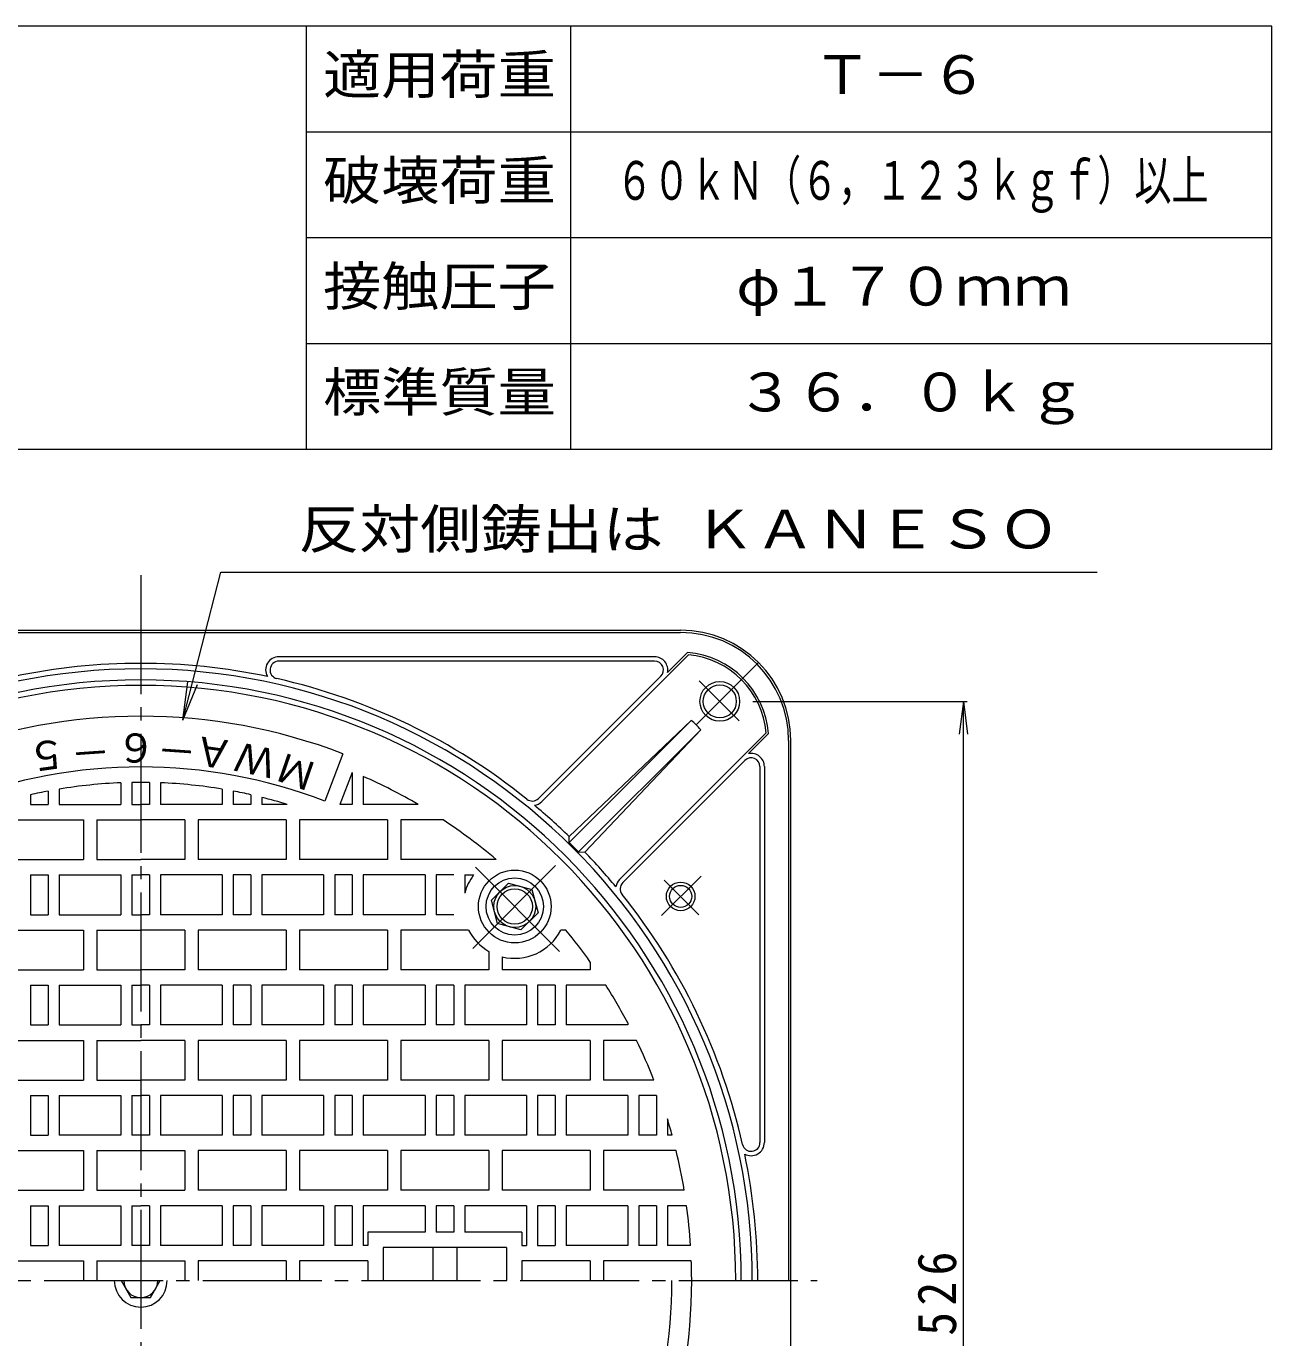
# Model space of a CAD drawing. Units: millimetres, scale not verified. Extents: x -589 to 461, y -801 to 845.
# Drawn here: x -104 to 461, y 250 to 845 of the extents above; entities that cross this region are included whole.
import ezdxf
from ezdxf.enums import TextEntityAlignment as Align

# ---------------------------------------------------------------- set-up
doc = ezdxf.new("R2010")
doc.units = ezdxf.units.MM
doc.header["$LTSCALE"] = 6
doc.linetypes.add('CHAIN2', pattern=[12, 9, -1, 1, -1])
for name, color, linetype, lineweight in [('B-0', 3, 'Continuous', 9), ('B-1', 2, 'Continuous', 9), ('B-2', 7, 'Continuous', 9), ('B-4', 7, 'Continuous', 9), ('B-A', 2, 'Continuous', 9), ('B-B', 6, 'Continuous', 9), ('F-0_F-0ﾚｲﾔ', 7, 'Continuous', 9)]:
    doc.layers.add(name, color=color, linetype=linetype, lineweight=lineweight)
doc.layers.add('F-4_F-4ﾚｲﾔ', color=2, linetype='Continuous')
doc.styles.add('ＭＳ ゴシック', font='')
doc.styles.get('ＭＳ ゴシック').set_extended_font_data('MS Gothic')

msp = doc.modelspace()

# ---------------------------------------------------------------- linework, layer by layer
at = {"layer": 'B-0', "linetype": 'CHAIN2'}
for p, q in [((-52.206, 595.698), (-52.206, -50.203)), ((137.852, 424.979), (97.398, 465.432)), ((136.041, 463.871), (98.513, 426.344)), ((-384.068, 275.625), (254.766, 275.625))]:
    msp.add_line(p, q, dxfattribs=at)
at = {"layer": 'B-0'}
for p, q in [((39.537, 514.621), (31.294, 493.149)), ((43.794, 506.18), (38.208, 491.626)), ((43.794, 506.18), (43.794, 491.626)), ((-61.205, 501.445), (-61.205, 491.626)), ((-56.205, 501.589), (-56.205, 491.626)), ((-48.206, 501.589), (-48.206, 491.626)), ((-43.206, 501.445), (-43.206, 491.626)), ((48.794, 504.315), (48.794, 491.626)), ((-102.205, 496.024), (-102.205, 491.626)), ((-94.205, 497.688), (-94.205, 491.626)), ((-89.205, 498.576), (-89.205, 491.626)), ((-15.206, 498.576), (-15.206, 491.626)), ((-10.206, 497.688), (-10.206, 491.626)), ((-2.206, 496.024), (-2.206, 491.626)), ((2.794, 494.83), (2.794, 491.626)), ((-102.205, 491.626), (-94.205, 491.626)), ((-89.205, 491.626), (-61.205, 491.626)), ((-56.205, 491.626), (-52.206, 491.626)), ((-48.206, 491.626), (-52.206, 491.626)), ((-15.206, 491.626), (-43.206, 491.626)), ((-2.206, 491.626), (-10.206, 491.626)), ((14.274, 491.626), (2.794, 491.626)), ((43.794, 491.626), (38.208, 491.626)), ((73.665, 491.626), (48.794, 491.626)), ((-72.205, 484.626), (-72.205, 466.626)), ((-72.205, 484.626), (-52.206, 484.626)), ((-32.206, 484.626), (-52.206, 484.626)), ((-32.206, 484.626), (-32.206, 466.626)), ((13.795, 484.626), (13.795, 466.626)), ((59.795, 484.626), (59.795, 466.626)), ((65.795, 484.626), (65.795, 466.626)), ((84.975, 484.626), (65.795, 484.626)), ((-118.206, 466.626), (-78.205, 466.626)), ((-72.205, 466.626), (-52.206, 466.626)), ((-32.206, 466.626), (-52.206, 466.626)), ((13.795, 466.626), (-26.206, 466.626)), ((59.795, 466.626), (19.795, 466.626)), ((109.097, 466.626), (65.795, 466.626)), ((-102.205, 459.626), (-102.205, 441.625)), ((-102.205, 459.626), (-94.205, 459.626)), ((-94.205, 459.626), (-94.205, 441.625)), ((-89.205, 459.626), (-89.205, 441.625)), ((-89.205, 459.626), (-61.205, 459.626)), ((-61.205, 459.626), (-61.205, 441.625)), ((-56.205, 459.626), (-56.205, 441.625)), ((-56.205, 459.626), (-52.206, 459.626)), ((-48.206, 459.626), (-52.206, 459.626)), ((-48.206, 459.626), (-48.206, 441.625)), ((-43.206, 459.626), (-43.206, 441.625)), ((-15.206, 459.626), (-43.206, 459.626)), ((-15.206, 459.626), (-15.206, 441.625)), ((-10.206, 459.626), (-10.206, 441.625)), ((-2.206, 459.626), (-10.206, 459.626)), ((-2.206, 459.626), (-2.206, 441.625)), ((2.794, 459.626), (2.794, 441.625)), ((30.794, 459.626), (2.794, 459.626)), ((30.794, 459.626), (30.794, 441.625)), ((35.794, 459.626), (35.794, 441.625)), ((43.794, 459.626), (35.794, 459.626)), ((43.794, 459.626), (43.794, 441.625)), ((48.794, 459.626), (48.794, 441.625)), ((76.794, 459.626), (48.794, 459.626)), ((76.794, 459.626), (76.794, 441.625)), ((81.794, 459.626), (81.794, 441.625)), ((89.794, 459.626), (81.794, 459.626)), ((94.794, 459.626), (98.848, 459.626)), ((94.794, 459.626), (94.794, 451.388)), ((-102.205, 441.625), (-94.205, 441.625)), ((-89.205, 441.625), (-61.205, 441.625)), ((-56.205, 441.625), (-52.206, 441.625)), ((-48.206, 441.625), (-52.206, 441.625)), ((-15.206, 441.625), (-43.206, 441.625)), ((-2.206, 441.625), (-10.206, 441.625)), ((30.794, 441.625), (2.794, 441.625)), ((43.794, 441.625), (35.794, 441.625)), ((76.794, 441.625), (48.794, 441.625)), ((89.794, 441.625), (81.794, 441.625)), ((-72.205, 434.625), (-72.205, 416.625)), ((-72.205, 434.625), (-52.206, 434.625)), ((-32.206, 434.625), (-52.206, 434.625)), ((-32.206, 434.625), (-32.206, 416.625)), ((13.795, 434.625), (13.795, 416.625)), ((59.795, 434.625), (59.795, 416.625)), ((65.795, 434.625), (65.795, 416.625)), ((96.58, 434.625), (65.795, 434.625)), ((140.716, 434.625), (138.42, 434.625)), ((105.795, 424.953), (105.795, 416.625)), ((111.795, 422.533), (111.795, 416.625)), ((-118.206, 416.625), (-78.205, 416.625)), ((-72.205, 416.625), (-52.206, 416.625)), ((-32.206, 416.625), (-52.206, 416.625)), ((13.795, 416.625), (-26.206, 416.625)), ((59.795, 416.625), (19.795, 416.625)), ((105.795, 416.625), (65.795, 416.625)), ((151.795, 416.625), (111.795, 416.625)), ((151.795, 420.137), (151.795, 416.625)), ((-102.205, 409.625), (-102.205, 391.625)), ((-102.205, 409.625), (-94.205, 409.625)), ((-94.205, 409.625), (-94.205, 391.625)), ((-89.205, 409.625), (-89.205, 391.625)), ((-89.205, 409.625), (-61.205, 409.625)), ((-61.205, 409.625), (-61.205, 391.625)), ((-56.205, 409.625), (-56.205, 391.625)), ((-56.205, 409.625), (-52.206, 409.625)), ((-48.206, 409.625), (-52.206, 409.625)), ((-48.206, 409.625), (-48.206, 391.625)), ((-43.206, 409.625), (-43.206, 391.625)), ((-15.206, 409.625), (-43.206, 409.625)), ((-15.206, 409.625), (-15.206, 391.625)), ((-10.206, 409.625), (-10.206, 391.625)), ((-2.206, 409.625), (-10.206, 409.625)), ((-2.206, 409.625), (-2.206, 391.625)), ((2.794, 409.625), (2.794, 391.625)), ((30.794, 409.625), (2.794, 409.625)), ((30.794, 409.625), (30.794, 391.625)), ((35.794, 409.625), (35.794, 391.625)), ((43.794, 409.625), (35.794, 409.625)), ((43.794, 409.625), (43.794, 391.625)), ((48.794, 409.625), (48.794, 391.625)), ((76.794, 409.625), (48.794, 409.625)), ((76.794, 409.625), (76.794, 391.625)), ((81.794, 409.625), (81.794, 391.625)), ((89.794, 409.625), (81.794, 409.625)), ((89.794, 409.625), (89.794, 391.625)), ((94.794, 409.625), (94.794, 391.625)), ((122.794, 409.625), (94.794, 409.625)), ((122.794, 409.625), (122.794, 391.625)), ((127.794, 409.625), (127.794, 391.625)), ((135.794, 409.625), (127.794, 409.625)), ((135.794, 409.625), (135.794, 391.625)), ((140.794, 409.625), (140.794, 391.625)), ((158.848, 409.625), (140.794, 409.625)), ((-102.205, 391.625), (-94.205, 391.625)), ((-89.205, 391.625), (-61.205, 391.625)), ((-56.205, 391.625), (-52.206, 391.625)), ((-48.206, 391.625), (-52.206, 391.625)), ((-15.206, 391.625), (-43.206, 391.625)), ((-2.206, 391.625), (-10.206, 391.625)), ((30.794, 391.625), (2.794, 391.625)), ((43.794, 391.625), (35.794, 391.625)), ((76.794, 391.625), (48.794, 391.625)), ((89.794, 391.625), (81.794, 391.625)), ((122.794, 391.625), (94.794, 391.625)), ((135.794, 391.625), (127.794, 391.625)), ((168.794, 391.625), (140.794, 391.625)), ((168.794, 392.497), (168.794, 391.625)), ((-72.205, 384.625), (-72.205, 366.625)), ((-72.205, 384.625), (-52.206, 384.625)), ((-32.206, 384.625), (-52.206, 384.625)), ((-32.206, 384.625), (-32.206, 366.625)), ((13.795, 384.625), (13.795, 366.625)), ((59.795, 384.625), (59.795, 366.625)), ((105.795, 384.625), (105.795, 366.625)), ((151.795, 384.625), (151.795, 366.625)), ((157.795, 384.625), (157.795, 366.625)), ((172.781, 384.625), (157.795, 384.625)), ((-118.206, 366.625), (-78.205, 366.625)), ((-72.205, 366.625), (-52.206, 366.625)), ((-32.206, 366.625), (-52.206, 366.625)), ((13.795, 366.625), (-26.206, 366.625)), ((59.795, 366.625), (19.795, 366.625)), ((105.795, 366.625), (65.795, 366.625)), ((151.795, 366.625), (111.795, 366.625)), ((180.644, 366.625), (157.795, 366.625)), ((-102.205, 359.625), (-102.205, 341.625)), ((-102.205, 359.625), (-94.205, 359.625)), ((-94.205, 359.625), (-94.205, 341.625)), ((-89.205, 359.625), (-61.205, 359.625)), ((-89.205, 359.625), (-89.205, 341.625)), ((-61.205, 359.625), (-61.205, 341.625)), ((-56.205, 359.625), (-52.206, 359.625)), ((-56.205, 359.625), (-56.205, 341.625)), ((-48.206, 359.625), (-52.206, 359.625)), ((-48.206, 359.625), (-48.206, 341.625)), ((-15.206, 359.625), (-43.206, 359.625)), ((-43.206, 359.625), (-43.206, 341.625)), ((-15.206, 359.625), (-15.206, 341.625)), ((-10.206, 359.625), (-10.206, 341.625)), ((-2.206, 359.625), (-10.206, 359.625)), ((-2.206, 359.625), (-2.206, 341.625)), ((2.794, 359.625), (2.794, 341.625)), ((30.794, 359.625), (2.794, 359.625)), ((30.794, 359.625), (30.794, 341.625)), ((35.794, 359.625), (35.794, 341.625)), ((43.794, 359.625), (35.794, 359.625)), ((43.794, 359.625), (43.794, 341.625)), ((48.794, 359.625), (48.794, 341.625)), ((76.794, 359.625), (48.794, 359.625)), ((76.794, 359.625), (76.794, 341.625)), ((81.794, 359.625), (81.794, 341.625)), ((89.794, 359.625), (81.794, 359.625)), ((89.794, 359.625), (89.794, 341.625)), ((94.794, 359.625), (94.794, 341.625)), ((122.794, 359.625), (94.794, 359.625)), ((122.794, 359.625), (122.794, 341.625)), ((127.794, 359.625), (127.794, 341.625)), ((135.794, 359.625), (127.794, 359.625)), ((135.794, 359.625), (135.794, 341.625)), ((140.794, 359.625), (140.794, 341.625)), ((168.794, 359.625), (140.794, 359.625)), ((168.794, 359.625), (168.794, 341.625)), ((173.794, 359.625), (173.794, 341.625)), ((181.794, 359.625), (173.794, 359.625)), ((181.794, 359.625), (181.794, 341.625)), ((186.794, 348.968), (186.794, 341.625)), ((-102.205, 341.625), (-94.205, 341.625)), ((-61.205, 341.625), (-89.205, 341.625)), ((-48.206, 341.625), (-56.205, 341.625)), ((-15.206, 341.625), (-43.206, 341.625)), ((-2.206, 341.625), (-10.206, 341.625)), ((30.794, 341.625), (2.794, 341.625)), ((43.794, 341.625), (35.794, 341.625)), ((76.794, 341.625), (48.794, 341.625)), ((89.794, 341.625), (81.794, 341.625)), ((122.794, 341.625), (94.794, 341.625)), ((135.794, 341.625), (127.794, 341.625)), ((168.794, 341.625), (140.794, 341.625)), ((181.794, 341.625), (173.794, 341.625)), ((188.925, 341.625), (186.794, 341.625)), ((-72.205, 334.625), (-72.205, 316.625)), ((-72.205, 334.625), (-32.206, 334.625)), ((-32.206, 334.625), (-32.206, 316.625)), ((13.794, 334.625), (13.794, 316.625)), ((59.795, 334.625), (19.795, 334.625)), ((19.795, 334.625), (19.795, 316.625)), ((59.795, 334.625), (59.795, 316.625)), ((105.795, 334.625), (105.795, 316.625)), ((151.795, 334.625), (151.795, 316.625)), ((-118.206, 316.625), (-78.206, 316.625)), ((-72.205, 316.625), (-32.206, 316.625)), ((13.794, 316.625), (-26.205, 316.625)), ((59.795, 316.625), (19.795, 316.625)), ((105.795, 316.625), (65.795, 316.625)), ((151.795, 316.625), (111.795, 316.625)), ((194.409, 316.625), (157.795, 316.625)), ((-102.205, 309.625), (-102.205, 291.625)), ((-102.205, 309.625), (-94.205, 309.625)), ((-94.205, 309.625), (-94.205, 291.625)), ((-89.205, 309.625), (-61.205, 309.625)), ((-89.205, 309.625), (-89.205, 291.625)), ((-61.205, 309.625), (-61.205, 291.625)), ((-56.205, 309.625), (-52.206, 309.625)), ((-56.205, 309.625), (-56.205, 291.625)), ((-48.206, 309.625), (-52.206, 309.625)), ((-48.206, 309.625), (-48.206, 291.625)), ((-15.206, 309.625), (-43.206, 309.625)), ((-43.206, 309.625), (-43.206, 291.625)), ((-15.206, 309.625), (-15.206, 291.625)), ((-10.206, 309.625), (-10.206, 291.625)), ((-2.206, 309.625), (-10.206, 309.625)), ((-2.206, 309.625), (-2.206, 291.625)), ((2.794, 309.625), (2.794, 291.625)), ((30.794, 309.625), (2.794, 309.625)), ((30.794, 309.625), (30.794, 291.625)), ((35.794, 309.625), (35.794, 291.625)), ((43.794, 309.625), (35.794, 309.625)), ((43.794, 309.625), (43.794, 291.625)), ((76.794, 309.625), (48.794, 309.625)), ((48.794, 309.625), (48.794, 291.625)), ((76.794, 309.625), (76.794, 297.625)), ((89.794, 309.625), (81.794, 309.625)), ((81.794, 309.625), (81.794, 297.625)), ((89.794, 309.625), (89.794, 297.625)), ((122.794, 309.625), (94.794, 309.625)), ((94.794, 309.625), (94.794, 297.625)), ((122.794, 309.625), (122.794, 291.625)), ((135.794, 309.625), (127.794, 309.625)), ((127.794, 309.625), (127.794, 291.625)), ((135.794, 309.625), (135.794, 291.625)), ((140.794, 309.625), (140.794, 291.625)), ((168.794, 309.625), (140.794, 309.625)), ((168.794, 309.625), (168.794, 291.625)), ((173.794, 309.625), (173.794, 291.625)), ((181.794, 309.625), (173.794, 309.625)), ((181.794, 309.625), (181.794, 291.625)), ((186.794, 309.625), (186.794, 291.625)), ((195.472, 309.625), (186.794, 309.625)), ((76.794, 297.625), (50.794, 297.625)), ((89.794, 297.625), (81.794, 297.625)), ((120.794, 297.625), (94.794, 297.625)), ((120.794, 297.625), (120.794, 291.625)), ((-102.205, 291.625), (-94.205, 291.625)), ((-61.205, 291.625), (-89.205, 291.625)), ((-48.206, 291.625), (-56.205, 291.625)), ((-15.206, 291.625), (-43.206, 291.625)), ((-2.206, 291.625), (-10.206, 291.625)), ((30.794, 291.625), (2.794, 291.625)), ((43.794, 291.625), (35.794, 291.625)), ((120.794, 291.625), (122.794, 291.625)), ((127.794, 291.625), (135.794, 291.625)), ((168.794, 291.625), (140.794, 291.625)), ((181.794, 291.625), (173.794, 291.625)), ((197.282, 291.625), (186.794, 291.625)), ((57.794, 290.625), (57.794, 275.625)), ((113.794, 290.625), (57.795, 290.625)), ((80.295, 290.625), (80.295, 275.625)), ((91.294, 290.625), (91.294, 275.625)), ((113.794, 290.625), (113.794, 275.625)), ((-118.206, 284.625), (-78.206, 284.625)), ((-78.206, 284.625), (-78.206, 275.625)), ((-72.205, 284.625), (-32.206, 284.625)), ((-72.205, 284.625), (-72.205, 275.625)), ((-32.206, 284.625), (-32.206, 275.625)), ((13.794, 284.625), (-26.205, 284.625)), ((-26.205, 284.625), (-26.205, 275.625)), ((13.794, 284.625), (13.794, 275.625)), ((50.795, 284.625), (19.795, 284.625)), ((19.795, 284.625), (19.795, 275.625)), ((50.795, 284.625), (50.795, 275.625)), ((151.795, 284.625), (120.794, 284.625)), ((120.794, 284.625), (120.794, 275.625)), ((151.795, 284.625), (151.795, 275.625)), ((197.632, 284.625), (157.795, 284.625)), ((157.795, 284.625), (157.795, 275.625))]:
    msp.add_line(p, q, dxfattribs=at)
for points in [[(-118.206, 484.626), (-78.205, 484.626), (-78.205, 466.626)], [(13.795, 484.626), (-26.206, 484.626), (-26.206, 466.626)], [(59.795, 484.626), (19.795, 484.626), (19.795, 466.626)], [(-118.206, 434.625), (-78.205, 434.625), (-78.205, 416.625)], [(13.795, 434.625), (-26.206, 434.625), (-26.206, 416.625)], [(59.795, 434.625), (19.795, 434.625), (19.795, 416.625)], [(-118.206, 384.625), (-78.205, 384.625), (-78.205, 366.625)], [(13.795, 384.625), (-26.206, 384.625), (-26.206, 366.625)], [(59.795, 384.625), (19.795, 384.625), (19.795, 366.625)], [(105.795, 384.625), (65.795, 384.625), (65.795, 366.625)], [(151.795, 384.625), (111.795, 384.625), (111.795, 366.625)], [(-118.206, 334.625), (-78.206, 334.625), (-78.206, 316.625)], [(13.794, 334.625), (-26.205, 334.625), (-26.205, 316.625)], [(105.795, 334.625), (65.795, 334.625), (65.795, 316.625)], [(151.795, 334.625), (111.795, 334.625), (111.795, 316.625)], [(190.733, 334.625), (157.795, 334.625), (157.795, 316.625)], [(50.795, 297.625), (50.795, 291.625), (48.794, 291.625)]]:
    msp.add_lwpolyline(points, dxfattribs=at)
msp.add_lwpolyline([(120.34, 434.734), (109.743, 437.573), (106.904, 448.169), (114.661, 455.926), (125.257, 453.086), (128.096, 442.491)], close=True, dxfattribs=at)
for radius in [16.5, 13, 9.5, 8]:
    msp.add_circle((117.5, 445.33), radius, dxfattribs=at)
for centre, radius, start, end in [((-52.206, 275.625), 270, 0, 180), ((-52.206, 275.625), 256, 69, 111), ((-52.206, 275.625), 233, 68.99998, 111), ((-52.206, 275.625), 226, 92.28229, 99.42268), ((-52.206, 275.625), 226, 90, 91.01413), ((-52.206, 275.625), 226, 88.98587, 90), ((-52.206, 275.625), 226, 80.57732, 87.71771), ((-52.206, 275.625), 250, 59.76924, 66.17159), ((-52.206, 275.625), 226, 100.71013, 102.78178), ((-52.206, 275.625), 226, 77.21822, 79.28987), ((-52.206, 275.625), 226, 72.89305, 75.91493), ((-52.206, 275.625), 250, 49.81843, 56.72057), ((117.5, 445.33), 23.5, 142.53244, 165.06264), ((117.5, 445.33), 23.5, 207.09869, 240.12541), ((117.5, 445.33), 23.5, 255.9491, 332.90139), ((-52.206, 275.625), 250, 35.31355, 39.49443), ((-52.206, 275.625), 250, 27.87151, 32.41194), ((-52.206, 275.625), 250, 21.34618, 25.84908), ((-52.206, 275.625), 250, 15.30763, 17.06003), ((-52.206, 275.625), 250, 9.43919, 13.65065), ((-52.206, 275.625), 250, 3.66946, 7.81648), ((-52.206, 275.625), 250, 0, 2.0631)]:
    msp.add_arc(centre, radius, start, end, dxfattribs=at)
at = {"layer": 'B-1'}
for p, q in [((-297.205, 570.625), (192.794, 570.625)), ((-297.205, 569.625), (192.794, 569.625)), ((196.283, 559.468), (129.735, 492.921)), ((195.904, 560.504), (186.834, 551.435)), ((180.954, 558.625), (10.461, 558.625)), ((180.954, 556.625), (10.461, 556.625)), ((183.782, 549.796), (128.321, 494.335)), ((142.217, 477.119), (197.634, 529.707)), ((197.634, 529.707), (142.237, 474.31)), ((201.877, 525.465), (146.48, 470.068)), ((201.877, 525.465), (149.288, 470.048)), ((231.638, 524.113), (165.09, 457.565)), ((232.673, 523.734), (223.604, 514.665)), ((241.795, 520.625), (241.795, 275.625)), ((242.794, 30.625), (242.794, 520.625)), ((221.966, 511.612), (166.505, 456.151)), ((228.794, 508.784), (228.794, 338.291)), ((230.795, 508.784), (230.795, 338.291)), ((142.237, 474.31), (142.217, 477.119)), ((146.48, 470.068), (149.288, 470.048))]:
    msp.add_line(p, q, dxfattribs=at)
at = {"layer": 'B-1', "linetype": 'CHAIN2'}
for p, q in [((228.15, 555.98), (199.866, 527.696)), ((219.307, 529.612), (201.207, 547.712)), ((202.028, 459.148), (184.088, 441.208)), ((201.096, 441.612), (185.384, 457.324))]:
    msp.add_line(p, q, dxfattribs=at)
at = {"layer": 'B-1'}
for centre, radius in [((210.544, 538.375), 9), ((210.544, 538.375), 7.5), ((192.794, 449.914), 6.5), ((192.794, 449.914), 5)]:
    msp.add_circle(centre, radius, dxfattribs=at)
for centre, radius, start, end in [((192.794, 520.625), 50, 0, 90), ((192.794, 520.625), 49, 0, 90), ((192.794, 520.625), 40, 4.45821, 85.54179), ((192.794, 520.625), 39, 5.13161, 84.86839), ((-52.206, 275.625), 280, 78.16119, 101.83881), ((10.461, 552.625), 6, 90, 209.51584), ((10.461, 552.625), 4, 90, 257.25252), ((180.954, 552.625), 6, 348.55814, 90), ((180.954, 552.625), 4, 314.99925, 90), ((-52.206, 275.625), 277.5, 0, 180), ((-52.206, 275.625), 272.5, 0, 180), ((-52.206, 275.625), 280, 51.2666, 77.25253), ((179.36, 507.19), 29, 39.06219, 50.93768), ((224.794, 508.784), 4, 0, 135.00075), ((224.794, 508.784), 6, 0, 101.44241), ((125.493, 497.163), 4, 231.26646, 315), ((-52.206, 275.625), 280, 46.02319, 50.35794), ((125.493, 497.163), 6, 279.0034, 315), ((-52.206, 275.625), 278, 44.3817, 45.6183), ((-52.206, 275.625), 280, 39.64204, 43.97681), ((169.333, 453.323), 6, 135.0005, 170.9973), ((169.333, 453.323), 4, 135.00075, 218.73288), ((-52.206, 275.625), 280, 12.74748, 38.73338), ((224.794, 338.291), 4, 192.74748, 0), ((224.794, 338.291), 6, 240.48416, 0), ((-52.206, 275.625), 280, 0, 11.83881), ((-52.206, 275.625), 250, 322.50872, 0)]:
    msp.add_arc(centre, radius, start, end, dxfattribs=at)
at = {"layer": 'B-2'}
for p, q in [((225.544, 538.375), (322.87, 538.375)), ((321.07, 538.375), (319.112, 523.503)), ((321.07, 12.875), (321.07, 538.375)), ((321.07, 538.375), (323.027, 523.503))]:
    msp.add_line(p, q, dxfattribs=at)
at = {"layer": 'B-4'}
for p, q in [((-33.11, 529.902), (-15.892, 596.96)), ((-15.892, 596.96), (381.746, 596.96)), ((-33.11, 529.902), (-30.826, 547.252)), ((-33.11, 529.902), (-26.413, 546.07))]:
    msp.add_line(p, q, dxfattribs=at)
at = {"layer": 'B-A'}
msp.add_lwpolyline([(-61.091, 275.625), (-56.648, 267.93), (-47.763, 267.93), (-43.32, 275.625)], dxfattribs=at)
at = {"layer": 'B-A', "color": 6}
msp.add_arc((-52.206, 275.625), 12, 180, 0, dxfattribs=at)
at = {"layer": 'B-A'}
msp.add_arc((-52.206, 275.625), 7.695, 180, 0, dxfattribs=at)
at = {"layer": 'B-B', "color": 4}
msp.add_arc((-52.206, 275.625), 241, 323.34224, 0, dxfattribs=at)
at = {"layer": 'F-0_F-0ﾚｲﾔ'}
for p, q in [((461.027, 844.622), (-588.973, 844.622)), ((23.027, 652.621), (23.027, 844.622)), ((143.027, 652.621), (143.027, 844.622)), ((461.027, 652.621), (461.027, 844.622)), ((461.027, 796.622), (23.027, 796.622)), ((461.027, 748.622), (23.027, 748.622)), ((461.027, 700.622), (23.027, 700.622)), ((461.027, 652.621), (-588.973, 652.621))]:
    msp.add_line(p, q, dxfattribs=at)

# ---------------------------------------------------------------- texts
at = {"layer": 'B-2', "style": 'ＭＳ ゴシック'}
for s, rotation, p in [('６', 180, (-45.357, 527.791)), ('５', 188, (-87.372, 525.595)), ('Ａ', 172, (-9.085, 524.251)), ('Ｗ', 168.001, (10.609, 520.169)), ('－', 184.001, (-66.771, 526.401)), ('－', 175.999, (-26.211, 525.964)), ('Ｍ', 161, (30.178, 513.488))]:
    msp.add_text(s, height=13.2, rotation=rotation, dxfattribs=at).set_placement(p, align=Align.BOTTOM_LEFT)
at = {"layer": 'B-2', "color": 2, "insert": (318.07, 250.625), "char_height": 17.6, "attachment_point": 7, "rotation": 90, "style": 'ＭＳ ゴシック'}
msp.add_mtext('\\T1.27;\\W0.9;526', dxfattribs=at)
at = {"layer": 'B-4', "color": 2, "style": 'ＭＳ ゴシック', "width": 1.15}
msp.add_text('反対側鋳出は ＫＡＮＥＳＯ', height=17.6, dxfattribs=at).set_placement((19.371, 602.46), align=Align.BOTTOM_LEFT)
at = {"layer": 'F-4_F-4ﾚｲﾔ', "style": 'ＭＳ ゴシック', "width": 1.1}
for s, p in [('適用荷重', (30.527, 808.622)), ('Ｔ－６', (252.977, 808.622)), ('破壊荷重', (30.527, 760.621)), ('接触圧子', (30.527, 712.622)), ('φ１７０ｍｍ', (218.027, 712.622)), ('標準質量', (30.527, 664.621)), ('３６．０ｋｇ', (218.027, 664.621))]:
    msp.add_text(s, height=17.6, dxfattribs=at).set_placement(p, align=Align.BOTTOM_LEFT)
at = {"layer": 'F-4_F-4ﾚｲﾔ', "color": 3, "style": 'ＭＳ ゴシック', "width": 0.7}
msp.add_text('６０ｋＮ（６，１２３ｋｇｆ）以上', height=17.6, dxfattribs=at).set_placement((163.427, 760.621), align=Align.BOTTOM_LEFT)

doc.saveas('drawing.dxf')
